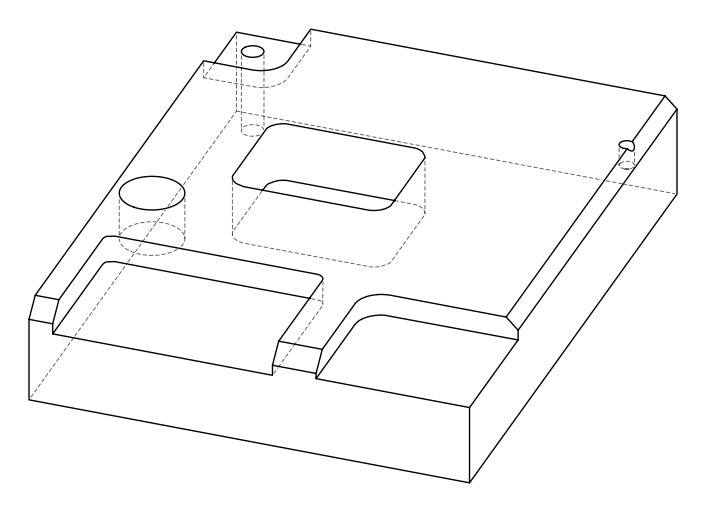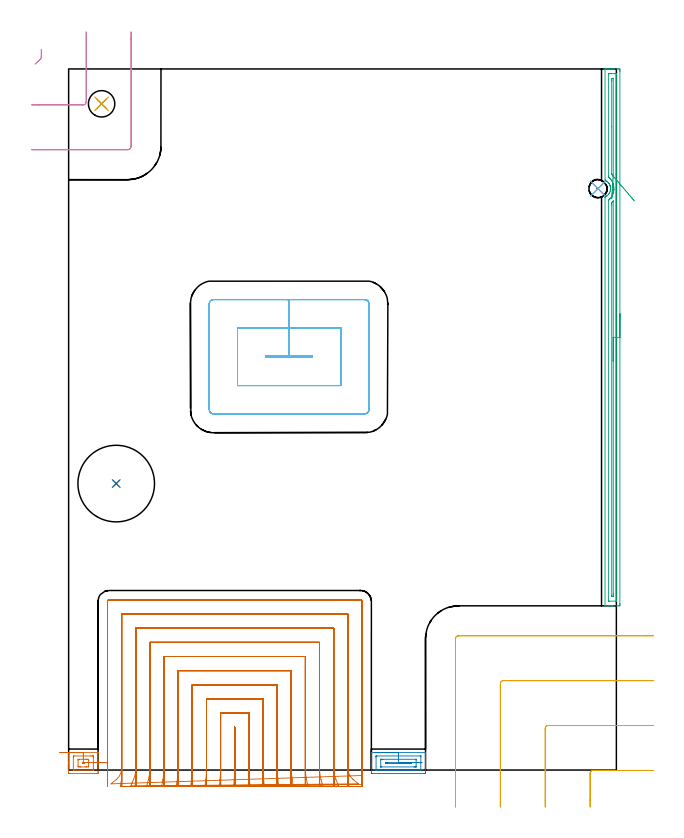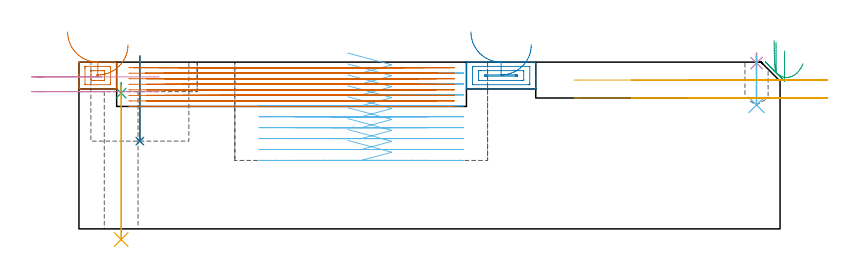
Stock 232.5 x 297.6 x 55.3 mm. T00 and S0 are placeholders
(PLAN: 13 operations, 8 tool changes, 60.7 min)
(1 INDEXABLE_INSERT_DRILL_BLIND_HOLE_FROM_SOLID | STEP1POCKET | NXT0302_013 | 0.11 min | 8982 mm3)
(2 DRILL_TO_ENLARGE_BLIND_HOLE | STEP1POCKET | UGT0301_382 | 0.11 min | 12743 mm3)
(3 SPOT_DRILL | STEP1HOLE | NXT0321_9005460120000 | 0.03 min | 1005 mm3)
(4 SPOT_DRILL_1 | STEP1POCKET_1 | NXT0321_9005460120000 | 0.03 min | 1 mm3)
(5 DRILL_THROUGH_HOLE_INTO_CENTER | STEP1HOLE | NXT0301_083 | 0.21 min | 4552 mm3)
(6 DRILL_BLIND_HOLE_INTO_CENTER | STEP1POCKET_1 | UGT0301_196 | 0.07 min | 585 mm3)
(7 AREA_MILL | FG_CHAMFER_SURFACE | UGT0205_001 | 0.57 min | 711 mm3)
(8 AREA_MILL_1 | FG_CHAMFER_SURFACE_1 | UGT0205_001 | 0.9 min | 1340 mm3)
(9 AREA_MILL_2 | FG_CHAMFER_SURFACE_2 | UGT0205_001 | 5.71 min | 4593 mm3)
(10 MILL_CORNER_NOTCH_RECTANGULAR | CORNER_NOTCH_RECTANGULAR | UGT0201_109 | Follow Part, ap 6.35, ae 75% | 0.73 min | 16547 mm3)
(11 MILL_CORNER_NOTCH_RECTANGULAR_1 | CORNER_NOTCH_RECTANGULAR_1 | UGT0201_109 | Follow Part, ap 6.35, ae 75% | 1.76 min | 66393 mm3)
(12 MILL_RECTANGULAR_POCKET | POCKET_RECTANGULAR_STRAIGHT | NXT0201_012 | Follow Part, ap 4, ae 75% | 8.72 min | 173553 mm3)
(13 MILL_SLOT | SLOT_PARTIAL_RECTANGULAR | UGT0201_126 | Follow Part, ap 2, ae 75% | 41.77 min | 129392 mm3)
(TOOL NXT0302_013 | Index. Insert Drill 21mm [880-D2100L25-05] | D21 PA176 FL105 Z2)
(TOOL UGT0301_382 | Twist Drill Flat Bottom 32.5 mm | D32.5 PA180 FL175 Z2)
(TOOL NXT0321_9005460120000 | NC Spot Drill, 142deg, 12mm, Carbide, Uncoated | D12 PA142 FL30 Z2)
(TOOL NXT0301_083 | Carbide Drill 11.2mm [860.1-1120-056A1-MM 2214] | D11.2 PA140 FL72 Z2)
(TOOL UGT0301_196 | Twist Drill 7.7 mm | D7.7 PA118 FL73 Z2)
(TOOL UGT0205_001 | Chamfer Mill 20 x 3 x 45 deg. | D20 FL50 Z2)
(TOOL UGT0201_109 | End Mill 25.4 mm | D25.4 FL25 Z2)
(TOOL NXT0201_012 | ENDMILL 16mm [2P460-1600-NA 1630] | D16 FL38 Z6)
(TOOL UGT0201_126 | Carbide End Mill 8.0 | D8 FL15 Z4)
(OP 1 INDEXABLE_INSERT_DRILL_BLIND_HOLE_FROM_SOLID)
G17 G21 G94 G90
T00 M6
G54
G17 G0 G90 X20.2 Y121.6 S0 M3
G43 Z65.3 H1
G94 G81 G98 Z29.1 F250. R57.3
G80
M5
M2
(OP 2 DRILL_TO_ENLARGE_BLIND_HOLE)
G17 G21 G94 G90
T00 M6
G54
G17 G0 G90 X20.2 Y121.6 S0 M3
G43 Z65.3 H0
G94 G81 G98 Z29.1 F250. R57.3
G80
M5
M2
(OP 3 SPOT_DRILL)
G17 G21 G94 G90
T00 M6
G54
G17 G0 G90 X14. Y282.8 S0 M3
G43 Z65.3 H0
G94 G81 G98 Z45.018 F250. R48.5
G80
M5
M2
(OP 4 SPOT_DRILL_1)
G17 G21 G94 G90
T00 M6
G54
G17 G0 G90 X224.7 Y246.8 S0 M3
G43 Z65.3 H0
G94 G81 G98 Z54.969 F250. R58.3
G80
M5
M2
(OP 5 DRILL_THROUGH_HOLE_INTO_CENTER)
G17 G21 G94 G90
T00 M6
G54
G17 G0 G90 X14. Y282.8 S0 M3
G43 Z65.3 H1
G94 G73 G98 Z-3.538 F250. Q9.808 R47.5
G80
M5
M2
(OP 6 DRILL_BLIND_HOLE_INTO_CENTER)
G17 G21 G94 G90
T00 M6
G54
G17 G0 G90 X224.7 Y246.8 S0 M3
G43 Z65.3 H0
G94 G81 G98 Z41.1 F250. R57.3
G80
M5
M2
(OP 7 AREA_MILL)
G17 G21 G94 G90
T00 M6
G54
G17 G0 G90 X-3.75 Y7.4 S1061 M3
G43 Z65.3 H0
G94 G1 X-3.712 Z64.428 F250.
X-3.598 Z63.563
X-3.409 Z62.712
X-3.147 Z61.88
X-2.813 Z61.074
X-2.41 Z60.3
X-1.942 Z59.564
X-1.41 Z58.872
X-0.821 Z58.229
X-0.178 Z57.64
X0.514 Z57.108
X1.25 Z56.64
X2.024 Z56.237
X2.83 Z55.903
X3.662 Z55.641
X4.514 Z55.452
X5.378 Z55.338
X6.25 Z55.3
X12.444
X12.49 Y7.395 Z55.293
X12.5 Y7.279 Z55.177
Y3.279 Z51.178
Y2.508 Z50.402
Y-0.639 Z47.257
X12.497 Y-1.024 Z46.871
X12.493 Y-1.491 Z46.405
X12.471 Y-1.493 Z46.403
X12.001 Y-1.5 Z46.4
X0.499
X0.029 Y-1.493 Z46.403
X0.007 Y-1.491 Z46.405
X0. Y-1.024 Z46.871
Y2.508 Z50.402
Y3.279 Z51.178
Y3.392 Z51.29
X0.001 Y7.281 Z55.179
X0.01 Y7.395 Z55.293
X0.056 Y7.4 Z55.3
X6.25
Y5.986 Z53.886
X9.402
X10.232 Y5.983 Z53.883
X10.438 Y5.981 Z53.881
X10.481 Y5.979 Z53.879
X10.49 Y5.872 Z53.772
X10.496 Y5.694 Z53.594
X10.5 Y5.425 Z53.325
Y0.475 Z48.375
X10.496 Y0.207 Z48.107
X10.49 Y0.028 Z47.928
X10.481 Y-0.079 Z47.821
X10.438 Y-0.081 Z47.819
X10.232 Y-0.085 Z47.815
X2.268 Y-0.086 Z47.814
X2.212 Y-0.085 Z47.815
X2.068 Y-0.079 Z47.821
X2.009 Y-0.074 Z47.826
X2.005 Y-0.041 Z47.859
X2.002 Y-0.003 Z47.897
X2. Y0.126 Z48.026
Y5.425 Z53.325
X2.004 Y5.694 Z53.594
X2.01 Y5.872 Z53.772
X2.019 Y5.979 Z53.879
X2.062 Y5.981 Z53.881
X2.268 Y5.985 Z53.885
X6.25 Y5.986 Z53.886
Y4.572 Z52.472
X7.28
X7.577 Y4.571 Z52.471
X8.168 Y4.569 Z52.469
X8.462 Y4.564 Z52.464
X8.496 Y4.275 Z52.175
X8.499 Y4.238 Z52.138
Y1.625 Z49.525
X8.498 Y1.59 Z49.49
X8.462 Y1.336 Z49.236
X7.873 Y1.33 Z49.23
X7.577 Y1.329 Z49.229
X6.99 Y1.328 Z49.228
X5.22
X4.923 Y1.329 Z49.229
X4.627 Y1.33 Z49.23
X4.038 Y1.336 Z49.236
X4.004 Y1.625 Z49.525
X4.001 Y1.662 Z49.562
Y4.275 Z52.175
X4.002 Y4.31 Z52.21
X4.038 Y4.564 Z52.464
X4.627 Y4.57 Z52.47
X6.25 Y4.572 Z52.472
X6.247 Y3.152 Z51.052
X6.457
X6.481 Y3.151 Z51.051
X6.49 Y3.135 Z51.035
X6.494 Y3.075 Z50.975
X6.496 Y2.95 Z50.85
X6.494 Y2.825 Z50.725
X6.49 Y2.765 Z50.665
X6.481 Y2.749 Z50.649
X6.453 Y2.748 Z50.648
X6.043
X6.019 Y2.749 Z50.649
X6.01 Y2.765 Z50.665
X6.006 Y2.825 Z50.725
X6.004 Y2.95 Z50.85
X6.006 Y3.075 Z50.975
X6.01 Y3.135 Z51.035
X6.019 Y3.151 Z51.051
X6.047 Y3.152 Z51.052
X6.247
X7.119 Y3.15 Z51.088
X7.984 Y3.149 Z51.201
X8.836 Y3.147 Z51.388
X9.669 Y3.146 Z51.649
X10.475 Y3.144 Z51.981
X11.25 Y3.143 Z52.382
X11.986 Y3.141 Z52.85
X12.68 Y3.14 Z53.379
X13.324 Y3.139 Z53.968
X13.914 Y3.137 Z54.61
X14.447 Y3.136 Z55.301
X14.917 Z56.036
X15.321 Y3.135 Z56.809
X15.657 Y3.134 Z57.614
X15.921 Z58.446
X16.111 Y3.133 Z59.297
X16.226 Z60.162
X16.266 Z61.033
G0 Z65.3
M5
M2
(OP 8 AREA_MILL_1)
G17 G21 G94 G90
T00 M6
G54
G17 G0 G90 X130. Y7.4 S1061 M3
G43 Z65.3 H0
G94 G1 X130.038 Z64.428 F250.
X130.152 Z63.564
X130.341 Z62.712
X130.603 Z61.88
X130.937 Z61.074
X131.34 Z60.3
X131.809 Z59.564
X132.34 Z58.872
X132.929 Z58.229
X133.572 Z57.64
X134.264 Z57.108
X135. Z56.64
X135.774 Z56.237
X136.58 Z55.903
X137.412 Z55.641
X138.264 Z55.452
X139.128 Z55.338
X140. Z55.3
X151.474
X151.49 Y7.395 Z55.294
X151.5 Y7.344 Z55.242
Y2.456 Z50.355
Y1.625 Z49.519
X151.499 Y-1.024 Z46.871
X151.497 Y-1.489 Z46.407
X151.493 Y-1.491 Z46.405
X151.033 Y-1.5 Z46.4
X128.968 Y-1.499 Z46.401
X128.507 Y-1.491 Z46.404
X128.503 Y-1.489 Z46.407
X128.5 Y-1.024 Z46.871
Y1.625 Z49.519
Y2.456 Z50.355
X128.501 Y7.346 Z55.245
X128.51 Y7.395 Z55.294
X128.526 Y7.4 Z55.3
X140.
Y5.986 Z53.886
X149.323 Y5.985 Z53.885
X149.458 Y5.981 Z53.881
X149.485 Y5.979 Z53.879
X149.491 Y5.964 Z53.864
X149.497 Y5.94 Z53.84
X149.499 Y5.914 Z53.814
X149.5 Y0.276 Z48.176
X149.498 Y0.121 Z48.021
X149.494 Y-0.003 Z47.897
X149.49 Y-0.08 Z47.82
X149.473 Y-0.081 Z47.819
X149.267 Y-0.085 Z47.815
X149.212 Y-0.086 Z47.814
X130.677 Y-0.085 Z47.815
X130.542 Y-0.081 Z47.819
X130.515 Y-0.079 Z47.821
X130.509 Y-0.064 Z47.836
X130.503 Y-0.04 Z47.86
X130.501 Y-0.014 Z47.886
X130.5 Y5.624 Z53.524
X130.502 Y5.779 Z53.679
X130.506 Y5.903 Z53.803
X130.51 Y5.98 Z53.88
X130.527 Y5.981 Z53.881
X130.733 Y5.985 Z53.885
X130.788 Y5.986 Z53.886
X140.
Y4.572 Z52.472
X147.383 Y4.571 Z52.471
X147.428 Y4.57 Z52.47
X147.473 Y4.567 Z52.467
X147.487 Y4.565 Z52.465
X147.49 Y4.548 Z52.448
X147.495 Y4.494 Z52.394
X147.5 Y4.277 Z52.177
Y1.627 Z49.527
X147.493 Y1.405 Z49.305
X147.49 Y1.352 Z49.252
X147.476 Y1.335 Z49.235
X147.41 Y1.333 Z49.233
X147.213 Y1.331 Z49.231
X146.916 Y1.329 Z49.229
X146.62
X132.617
X132.572 Y1.33 Z49.23
X132.527 Y1.333 Z49.233
X132.513 Y1.335 Z49.235
X132.51 Y1.352 Z49.252
X132.505 Y1.406 Z49.306
X132.5 Y1.623 Z49.523
Y4.273 Z52.173
X132.507 Y4.495 Z52.395
X132.51 Y4.548 Z52.448
X132.524 Y4.565 Z52.465
X132.59 Y4.567 Z52.467
X132.787 Y4.57 Z52.47
X133.084 Y4.571 Z52.471
X133.381 Y4.572 Z52.472
X140.
Y3.157 Z51.057
X144.62
X144.854
X145.09 Y3.155 Z51.055
X145.49 Y3.149 Z51.049
X145.493 Y2.753 Z50.653
X145.269 Y2.748 Z50.648
X144.854 Y2.744 Z50.644
X135.38 Y2.743 Z50.643
X135.146
X134.91 Y2.745 Z50.645
X134.51 Y2.751 Z50.651
X134.507 Y3.148 Z51.048
X134.732 Y3.152 Z51.052
X135.146 Y3.156 Z51.056
X140. Y3.157 Z51.057
X140.872 Z51.095
X141.737 Z51.209
X142.588 Z51.398
X143.42 Z51.66
X144.226 Z51.994
X145. Z52.397
X145.736 Z52.866
X146.428 Z53.397
X147.071 Z53.986
X147.66 Z54.629
X148.192 Z55.322
X148.66 Z56.057
X149.063 Z56.831
X149.397 Z57.637
X149.659 Z58.469
X149.848 Z59.321
X149.962 Z60.186
X150. Z61.057
G0 Z65.3
M5
M2
(OP 9 AREA_MILL_2)
G17 G21 G94 G90
T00 M6
G54
G17 G0 G90 X234. Y193.65 S1061 M3
G43 Z65.3 H0
Z59.
G94 G1 Y193.612 Z58.128 F250.
Y193.498 Z57.263
Y193.309 Z56.412
Y193.047 Z55.58
Y192.713 Z54.774
Y192.31 Z54.
Y191.842 Z53.264
Y191.31 Z52.572
Y190.721 Z51.929
Y190.078 Z51.34
Y189.386 Z50.808
Y188.65 Z50.34
Y187.876 Z49.937
Y187.07 Z49.603
Y186.238 Z49.341
Y185.387 Z49.152
Y184.522 Z49.038
Y183.65 Z49.
Y70.698
X233.999 Y70.306 Z49.001
X233.994 Y69.811 Z49.003
X233.991 Y69.709 Z49.005
X233.504 Y69.7 Z49.492
X230.85 Z52.144
X230.282 Z52.715
X229.965 Z53.031
X229.397 Z53.599
X229.081 Z53.914
X228.054 Z54.945
X227.718 Y69.708 Z55.273
X227.703 Y69.71 Z55.288
X227.7 Y69.86 Z55.3
Y243.
X227.704 Y243.244 Z55.29
X227.732 Y243.261 Z55.263
X227.922 Y243.361 Z55.077
X227.998 Y243.398 Z55.001
X228.237 Y243.541 Z54.76
X228.297 Y243.581 Z54.702
X228.471 Y243.701 Z54.528
X228.522 Y243.743 Z54.477
X228.638 Y243.843 Z54.357
X228.804 Y243.981 Z54.195
X229.112 Y244.29 Z53.887
X229.349 Y244.597 Z53.649
X229.526 Y244.882 Z53.47
X229.683 Y245.182 Z53.315
X229.853 Y245.622 Z53.146
X229.969 Y246.074 Z53.028
X230.03 Y246.518 Z52.967
X230.028 Y246.718 Z52.958
X230.03 Y246.747 Z52.959
X230.031 Y246.783 Z52.958
Y246.802 Z52.956
X230.034 Y246.911 Z52.961
Y246.965 Z52.96
X230.028 Y247.016 Z52.964
X229.998 Y247.331 Z52.999
X229.989 Y247.414 Z53.007
X229.893 Y247.857 Z53.105
X229.865 Y247.948 Z53.133
X229.822 Y248.087 Z53.176
X229.732 Y248.313 Z53.265
X229.67 Y248.446 Z53.327
X229.63 Y248.533 Z53.368
X229.582 Y248.624 Z53.417
X229.513 Y248.749 Z53.485
X229.35 Y249.003 Z53.649
X229.153 Y249.247 Z53.844
X229.083 Y249.335 Z53.915
X228.79 Y249.641 Z54.209
X228.471 Y249.897 Z54.528
X228.045 Y250.17 Z54.954
X227.876 Y250.26 Z55.122
X227.82 Y250.29 Z55.176
X227.704 Y250.353 Z55.289
X227.7 Y250.586 Z55.3
Y297.441
X227.703 Y297.591 Z55.288
X227.718 Y297.593 Z55.273
X228.055 Y297.6 Z54.945
X228.448 Z54.551
X229.081 Z53.914
X230.282 Z52.715
X230.85 Z52.144
X233.22 Z49.776
X233.504 Y297.597 Z49.492
X233.991 Y297.591 Z49.005
X233.994 Y297.489 Z49.003
X233.999 Y296.994 Z49.001
X234. Y296.494 Z49.
Y183.65
X232.586 Z50.414
X232.585 Y71.876 Z50.415
X232.584 Y71.769 Z50.416
X232.581 Y71.717 Z50.419
X232.58 Y71.711 Z50.42
X232.56 Y71.707 Z50.44
X232.509 Y71.704 Z50.491
X232.122 Y71.7 Z50.878
X229.467 Y71.701 Z53.533
X229.236 Y71.705 Z53.764
X229.132 Y71.71 Z53.868
X229.121 Y71.713 Z53.879
X229.119 Y71.73 Z53.881
X229.116 Y71.776 Z53.884
X229.115 Y71.869 Z53.885
X229.114 Y72.057 Z53.886
X229.115 Y241.627 Z53.885
Y241.661
X229.121 Y241.874 Z53.879
X229.13 Y241.92 Z53.87
X229.571 Y242.312 Z53.429
X229.823 Y242.553 Z53.177
X229.893 Y242.626 Z53.107
X229.965 Y242.707 Z53.035
X230.291 Y243.117 Z52.709
X230.509 Y243.446 Z52.491
X230.638 Y243.659 Z52.362
X230.85 Y244.067 Z52.15
X230.932 Y244.255 Z52.068
X230.966 Y244.338 Z52.034
X231.088 Y244.666 Z51.912
X231.168 Y244.91 Z51.832
X231.251 Y245.231 Z51.749
X231.342 Y245.627 Z51.658
X231.414 Y246.123 Z51.586
X231.426 Y246.227 Z51.574
X231.435 Y246.325 Z51.565
X231.439 Y246.422 Z51.561
X231.444 Y247.016 Z51.556
X231.437 Y247.166 Z51.563
X231.38 Y247.729 Z51.62
X231.354 Y247.908 Z51.646
X231.249 Y248.398 Z51.751
X231.138 Y248.801 Z51.862
X231.066 Y249.02 Z51.934
X230.85 Y249.541 Z52.15
X230.778 Y249.693 Z52.222
X230.701 Y249.844 Z52.299
X230.372 Y250.371 Z52.628
X230.209 Y250.586 Z52.791
X229.965 Y250.886 Z53.035
X229.68 Y251.186 Z53.32
X229.537 Y251.327 Z53.463
X229.368 Y251.478 Z53.632
X229.121 Y251.698 Z53.879
X229.114 Y252.371 Z53.886
Y295.209
X229.116 Y295.424 Z53.884
X229.119 Y295.531 Z53.881
X229.121 Y295.576 Z53.879
X229.191 Y295.59 Z53.809
X229.581 Y295.598 Z53.419
X229.965 Y295.599 Z53.035
X230.463 Y295.6 Z52.537
X231.735 Z51.265
X232.233 Y295.599 Z50.767
X232.464 Y295.595 Z50.536
X232.568 Y295.59 Z50.432
X232.579 Y295.587 Z50.421
X232.581 Y295.57 Z50.419
X232.584 Y295.524 Z50.416
X232.585 Y295.431 Z50.415
X232.586 Y295.243 Z50.414
Y183.65
X231.172 Z51.828
X231.171 Y74.768 Z51.829
Y74.445
X231.166 Y73.876 Z51.834
X231.165 Y73.723 Z51.835
X231.017 Y73.708 Z51.983
X230.85 Y73.704 Z52.15
X230.676 Y73.705 Z52.324
X230.561 Y73.71 Z52.439
X230.534 Y73.715 Z52.466
X230.533 Y73.729 Z52.467
X230.531 Y73.768 Z52.469
X230.529 Y73.876 Z52.471
Y239.876
X230.53 Y240.199 Z52.47
X230.536 Y240.768 Z52.464
X230.537 Y240.804 Z52.463
X230.565 Y240.837 Z52.435
X230.611 Y240.888 Z52.389
X230.85 Y241.147 Z52.15
X231.084 Y241.425 Z51.916
X231.113 Y241.458 Z51.887
X231.156 Y241.504 Z51.844
X231.165 Y241.511 Z51.835
X231.167 Y241.492 Z51.833
X231.17 Y241.455 Z51.83
X231.171 Y241.401 Z51.829
X231.172 Y241.336 Z51.828
Y183.65
Y182.778 Z51.866
Y181.914 Z51.98
Y181.062 Z52.169
Y180.23 Z52.432
Y179.424 Z52.765
Y178.65 Z53.168
Y177.914 Z53.637
Y177.222 Z54.168
Y176.579 Z54.757
Y175.99 Z55.401
Y175.459 Z56.093
Y174.99 Z56.828
Y174.587 Z57.602
Y174.253 Z58.408
Y173.991 Z59.24
Y173.802 Z60.092
Y173.688 Z60.957
Y173.65 Z61.828
G0 Z65.3
X240.156 Y241.575
Z54.771
G1 X239.826 Y241.96 Z54.061
X239.458 Y242.391 Z53.398
X239.053 Y242.864 Z52.787
X238.616 Y243.376 Z52.232
X238.148 Y243.922 Z51.738
X237.654 Y244.499 Z51.309
X237.138 Y245.103 Z50.948
X236.604 Y245.728 Z50.657
X236.055 Y246.369 Z50.439
X235.495 Y247.023 Z50.295
X234.93 Y247.684 Z50.227
X234.363 Y248.347 Z50.235
X233.798 Y249.007 Z50.319
X233.241 Y249.659 Z50.478
X232.695 Y250.298 Z50.712
X232.163 Y250.918 Z51.018
X231.652 Y251.517 Z51.394
X231.163 Y252.088 Z51.837
X231.068 Y252.199 Z51.932
X230.922 Y252.371 Z52.078
X230.85 Y252.452 Z52.15
X230.654 Y252.669 Z52.346
X230.56 Y252.775 Z52.44
X230.539 Y252.799 Z52.461
X230.535 Y252.847 Z52.465
X230.532 Y252.939 Z52.468
X230.529 Y253.263 Z52.471
X230.528 Y273.06 Z52.472
X230.529 Y292.532 Z52.471
Y292.855
X230.534 Y293.424 Z52.466
X230.535 Y293.577 Z52.465
X230.683 Y293.593 Z52.317
X230.85 Y293.596 Z52.15
X231.024 Y293.595 Z51.976
X231.139 Y293.59 Z51.861
X231.166 Y293.585 Z51.834
X231.167 Y293.571 Z51.833
X231.169 Y293.532 Z51.831
X231.171 Y293.424 Z51.829
Y252.371
X231.169 Y252.21 Z51.831
X231.167 Y252.145 Z51.833
X231.163 Y252.088 Z51.837
X231.106 Y251.222 Z51.932
X231.05 Y250.369 Z52.102
X230.995 Y249.533 Z52.346
X230.942 Y248.722 Z52.662
X230.891 Y247.941 Z53.048
X230.842 Y247.197 Z53.501
X230.796 Y246.495 Z54.017
X230.753 Y245.84 Z54.592
X230.713 Y245.238 Z55.222
X230.678 Y244.693 Z55.902
X230.646 Y244.21 Z56.628
X230.618 Y243.791 Z57.393
X230.595 Y243.44 Z58.191
X230.577 Y243.161 Z59.017
X230.563 Y242.954 Z59.865
X230.555 Y242.821 Z60.727
X230.551 Y242.764 Z61.597
X230.552 Y242.783 Z62.469
G0 Z65.3
M5
M2
(OP 10 MILL_CORNER_NOTCH_RECTANGULAR)
G17 G21 G94 G90
T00 M6
G54
G17 G0 G90 X-14.208 Y299.699 S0 M3
G43 Z65.3 H0
Z50.4
G94 G1 X-12.007 Y301.738 F250.
G3 X-11.6 Y302.665 R1.27
G1 Y302.77
Y305.77
G0 Z65.3
X-15.7 Y282.35
Z50.4
G1 X-12.7
X6.185 F500.
G3 X7.45 Y283.615 R1.27
G1 Y310.3
Y313.3 F250.
G0 Z65.3
X-15.7 Y263.3
Z50.4
G1 X-12.7
X25. F500.
G3 X26.5 Y264.8 R1.5
G1 Y310.3
Y313.3 F250.
G0 Z65.3
X-14.208 Y299.699
Z45.5
G1 X-12.007 Y301.738
G3 X-11.6 Y302.665 R1.27
G1 Y302.77
Y305.77
G0 Z65.3
X-15.7 Y282.35
Z45.5
G1 X-12.7
X6.185 F500.
G3 X7.45 Y283.615 R1.27
G1 Y310.3
Y313.3 F250.
G0 Z65.3
X-15.7 Y263.3
Z45.5
G1 X-12.7
X25. F500.
G3 X26.5 Y264.8 R1.5
G1 Y310.3
Y313.3 F250.
G0 Z65.3
M5
M2
(OP 11 MILL_CORNER_NOTCH_RECTANGULAR_1)
G17 G21 G94 G90
T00 M6
G54
G17 G0 G90 X248.199 Y-0.15 S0 M3
G43 Z65.3 H0
Z49.35
G94 G1 X245.199 F250.
X222.614 F500.
G3 X221.35 Y-1.414 R1.27
G1 Y-12.7
Y-15.7 F250.
G0 Z65.3
X248.2 Y18.9
Z49.35
G1 X245.2
X203.565 F500.
G3 X202.3 Y17.635 R1.27
G1 Y-12.7
Y-15.7 F250.
G0 Z65.3
X248.2 Y37.95
Z49.35
G1 X245.2
X184.515 F500.
G3 X183.25 Y36.685 R1.27
G1 Y-12.7
Y-15.7 F250.
G0 Z65.3
X248.2 Y57.
Z49.35
G1 X245.2
X165.465 F500.
G3 X164.2 Y55.735 R1.27
G1 Y-12.7
Y-15.7 F250.
G0 Z65.3
X248.199 Y-0.15
Z43.4
G1 X245.199
X222.614 F500.
G3 X221.35 Y-1.414 R1.27
G1 Y-12.7
Y-15.7 F250.
G0 Z65.3
X248.2 Y18.9
Z43.4
G1 X245.2
X203.565 F500.
G3 X202.3 Y17.635 R1.27
G1 Y-12.7
Y-15.7 F250.
G0 Z65.3
X248.2 Y37.95
Z43.4
G1 X245.2
X184.515 F500.
G3 X183.25 Y36.685 R1.27
G1 Y-12.7
Y-15.7 F250.
G0 Z65.3
X248.2 Y57.
Z43.4
G1 X245.2
X165.465 F500.
G3 X164.2 Y55.735 R1.27
G1 Y-12.7
Y-15.7 F250.
G0 Z65.3
M5
M2
(OP 12 MILL_RECTANGULAR_POCKET)
G17 G21 G94 G90
T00 M6
G54
G17 G0 G90 X89.186 Y175.2 S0 M3
G43 Z65.3 H1
Z58.3
G94 G1 X103.5 Z54.464 F250.
Y175.7 Z54.33
X93.6 Z51.678
X83.7 F500.
Y175.2
X103.5
Y175.7
X93.6
Y187.7
X71.7
Y163.2
X115.5
Y187.7
X93.6
Y199.7
X61.5
G3 X59.7 Y197.9 R1.8
G1 Y153.
G3 X61.5 Y151.2 R1.8
G1 X125.7
G3 X127.5 Y153. R1.8
G1 Y197.9
G3 X125.7 Y199.7 R1.8
G1 X93.6
X92.6
G0 X89.186 Y175.2 Z54.678
G1 X103.5 Z50.842 F250.
Y175.7 Z50.708
X93.6 Z48.055
X83.7 F500.
Y175.2
X103.5
Y175.7
X93.6
Y187.7
X71.7
Y163.2
X115.5
Y187.7
X93.6
Y199.7
X61.5
G3 X59.7 Y197.9 R1.8
G1 Y153.
G3 X61.5 Y151.2 R1.8
G1 X125.7
G3 X127.5 Y153. R1.8
G1 Y197.9
G3 X125.7 Y199.7 R1.8
G1 X93.6
X92.6
G0 X89.186 Y175.2 Z51.055
G1 X103.5 Z47.22 F250.
Y175.7 Z47.086
X93.6 Z44.433
X83.7 F500.
Y175.2
X103.5
Y175.7
X93.6
Y187.7
X71.7
Y163.2
X115.5
Y187.7
X93.6
Y199.7
X61.5
G3 X59.7 Y197.9 R1.8
G1 Y153.
G3 X61.5 Y151.2 R1.8
G1 X125.7
G3 X127.5 Y153. R1.8
G1 Y197.9
G3 X125.7 Y199.7 R1.8
G1 X93.6
X92.6
G0 X89.186 Y175.2 Z47.433
G1 X103.5 Z43.598 F250.
Y175.7 Z43.464
X93.6 Z40.811
X83.7 F500.
Y175.2
X103.5
Y175.7
X93.6
Y187.7
X71.7
Y163.2
X115.5
Y187.7
X93.6
Y199.7
X61.5
G3 X59.7 Y197.9 R1.8
G1 Y153.
G3 X61.5 Y151.2 R1.8
G1 X125.7
G3 X127.5 Y153. R1.8
G1 Y197.9
G3 X125.7 Y199.7 R1.8
G1 X93.6
X92.6
G0 X89.186 Y175.2 Z43.811
G1 X103.5 Z39.976 F250.
Y175.7 Z39.842
X93.6 Z37.189
X83.7 F500.
Y175.2
X103.5
Y175.7
X93.6
Y187.7
X71.7
Y163.2
X115.5
Y187.7
X93.6
Y199.7
X61.5
G3 X59.7 Y197.9 R1.8
G1 Y153.
G3 X61.5 Y151.2 R1.8
G1 X125.7
G3 X127.5 Y153. R1.8
G1 Y197.9
G3 X125.7 Y199.7 R1.8
G1 X93.6
X92.6
G0 X89.186 Y175.2 Z40.189
G1 X103.5 Z36.353 F250.
Y175.7 Z36.219
X93.6 Z33.567
X83.7 F500.
Y175.2
X103.5
Y175.7
X93.6
Y187.7
X71.7
Y163.2
X115.5
Y187.7
X93.6
Y199.7
X61.5
G3 X59.7 Y197.9 R1.8
G1 Y153.
G3 X61.5 Y151.2 R1.8
G1 X125.7
G3 X127.5 Y153. R1.8
G1 Y197.9
G3 X125.7 Y199.7 R1.8
G1 X93.6
X92.6
G0 X89.186 Y175.2 Z36.567
G1 X103.5 Z32.731 F250.
Y175.7 Z32.597
X93.6 Z29.944
X83.7 F500.
Y175.2
X103.5
Y175.7
X93.6
Y187.7
X71.7
Y163.2
X115.5
Y187.7
X93.6
Y199.7
X61.5
G3 X59.7 Y197.9 R1.8
G1 Y153.
G3 X61.5 Y151.2 R1.8
G1 X125.7
G3 X127.5 Y153. R1.8
G1 Y197.9
G3 X125.7 Y199.7 R1.8
G1 X93.6
X92.6
G0 X89.186 Y175.2 Z32.944
G1 X103.5 Z29.109 F250.
Y175.7 Z28.975
X93.6 Z26.322
X83.7 F500.
Y175.2
X103.5
Y175.7
X93.6
Y187.7
X71.7
Y163.2
X115.5
Y187.7
X93.6
Y199.7
X61.5
G3 X59.7 Y197.9 R1.8
G1 Y153.
G3 X61.5 Y151.2 R1.8
G1 X125.7
G3 X127.5 Y153. R1.8
G1 Y197.9
G3 X125.7 Y199.7 R1.8
G1 X93.6
X92.6
G0 X89.186 Y175.2 Z29.322
G1 X103.5 Z25.487 F250.
Y175.7 Z25.353
X93.6 Z22.7
X83.7 F500.
Y175.2
X103.5
Y175.7
X93.6
Y187.7
X71.7
Y163.2
X115.5
Y187.7
X93.6
Y199.7
X61.5
G3 X59.7 Y197.9 R1.8
G1 Y153.
G3 X61.5 Y151.2 R1.8
G1 X125.7
G3 X127.5 Y153. R1.8
G1 Y197.9
G3 X125.7 Y199.7 R1.8
G1 X93.6
X92.6
G0 Z65.3
M5
M2
(OP 13 MILL_SLOT)
G17 G21 G94 G90
T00 M6
G54
G17 G0 G90 X70.963 Y-6.989 S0 M3
G43 Z65.3 H0
Z53.462
G94 G1 X70.703 Y-4. F250.
G2 X70.5 Y0.682 R54. F500.
G1 Y18.2
Y0.675
G2 X70.297 Y-4. R54.
G1 X70.037 Y-6.989 F250.
X77.022 Y-6.986
X76.729 Y-4.
G2 X76.5 Y0.682 R48. F500.
G1 Y24.2
X64.5
Y0.675
G2 X64.272 Y-4. R48.
G1 X63.98 Y-6.986 F250.
X83.096 Y-6.981
X82.762 Y-4.
G2 X82.5 Y0.682 R42. F500.
G1 Y30.2
X58.5
Y0.675
G2 X58.239 Y-4. R42.
G1 X57.905 Y-6.981 F250.
X89.196 Y-6.975
X88.806 Y-4.
G2 X88.5 Y0.682 R36. F500.
G1 Y36.2
X52.5
Y0.675
G2 X52.195 Y-4. R36.
G1 X51.805 Y-6.975 F250.
X95.336 Y-6.963
X94.868 Y-4.
G2 X94.5 Y0.682 R30. F500.
G1 Y42.2
X46.5
Y0.675
G2 X46.133 Y-4. R30.
G1 X45.666 Y-6.963 F250.
X101.546 Y-6.942
X100.961 Y-4.
G2 X100.5 Y0.682 R24. F500.
G1 Y48.2
X40.5
Y0.675
G2 X40.04 Y-4. R24.
G1 X39.456 Y-6.943 F250.
X107.9 Y-6.897
X107.12 Y-4.
G2 X106.5 Y0.682 R18. F500.
G1 Y54.2
X34.5
Y0.675
G2 X33.882 Y-4. R18.
G1 X33.103 Y-6.897 F250.
X114.622 Y-6.762
X113.451 Y-4.
G2 X112.5 Y0.682 R12. F500.
G1 Y60.2
X28.5
Y0.675
G2 X27.552 Y-4. R12.
G1 X26.383 Y-6.763 F250.
X123.004 Y-5.857
X120.687 Y-3.951
G2 X118.5 Y0.682 R6. F500.
G1 Y66.2
X22.5
Y0.675
G2 X20.319 Y-3.952 R6.
G1 X18.005 Y-5.862 F250.
X124.5 Y-2.318 F500.
Y0.682 F250.
Y71.6 F500.
G3 X123.9 Y72.2 R0.6
G1 X17.1
G3 X16.5 Y71.6 R0.6
G1 Y0.675
Y-2.325 F250.
G0 Z65.3
X70.56 Y-7.
Z51.625
G1 X70.508 Y-4.
G2 X70.5 Y-3.067 R54. F500.
G1 Y18.2
Y-3.07
G2 X70.492 Y-4. R54.
G1 X70.44 Y-7. F250.
X76.567 Y-6.999
X76.509 Y-4.
G2 X76.5 Y-3.067 R48. F500.
G1 Y24.2
X64.5
Y-3.07
G2 X64.491 Y-4. R48.
G1 X64.433 Y-6.999 F250.
X82.577
X82.51 Y-4.
G2 X82.5 Y-3.067 R42. F500.
G1 Y30.2
X58.5
Y-3.07
G2 X58.49 Y-4. R42.
G1 X58.423 Y-6.999 F250.
X88.59
X88.512 Y-4.
G2 X88.5 Y-3.067 R36. F500.
G1 Y36.2
X52.5
Y-3.07
G2 X52.488 Y-4. R36.
G1 X52.411 Y-6.999 F250.
X94.608
X94.515 Y-4.
G2 X94.5 Y-3.067 R30. F500.
G1 Y42.2
X46.5
Y-3.07
G2 X46.486 Y-4. R30.
G1 X46.393 Y-6.999 F250.
X100.635 Y-6.998
X100.518 Y-4.
G2 X100.5 Y-3.067 R24. F500.
G1 Y48.2
X40.5
Y-3.07
G2 X40.482 Y-4. R24.
G1 X40.366 Y-6.998 F250.
X106.68 Y-6.996
X106.524 Y-4.
G2 X106.5 Y-3.067 R18. F500.
G1 Y54.2
X34.5
Y-3.07
G2 X34.476 Y-4. R18.
G1 X34.321 Y-6.996 F250.
X112.77 Y-6.991
X112.536 Y-4.
G2 X112.5 Y-3.067 R12. F500.
G1 Y60.2
X28.5
Y-3.07
G2 X28.464 Y-4. R12.
G1 X28.231 Y-6.991 F250.
X119.04 Y-6.963
X118.573 Y-4.
G2 X118.5 Y-3.067 R6. F500.
G1 Y66.2
X22.5
Y-3.07
G2 X22.428 Y-4. R6.
G1 X21.963 Y-6.964 F250.
X124.5 Y-6.067
Y-3.067
Y71.6 F500.
G3 X123.9 Y72.2 R0.6
G1 X17.1
G3 X16.5 Y71.6 R0.6
G1 Y-3.07
Y-6.07 F250.
G0 X70.503 Y-7. Z49.787
G1 X70.5 Y-4.
Y-3.943 F500.
Y18.2
Y-3.945
Y-4.
X70.497 Y-7. F250.
X76.504
X76.5 Y-4.
Y-3.943 F500.
Y24.2
X64.5
Y-3.945
Y-4.
X64.497 Y-7. F250.
X82.504
X82.5 Y-4.
Y-3.943 F500.
Y30.2
X58.5
Y-3.945
Y-4.
X58.496 Y-7. F250.
X88.505
X88.5 Y-4.
Y-3.943 F500.
Y36.2
X52.5
Y-3.945
Y-4.
X52.495 Y-7. F250.
X94.506
X94.5 Y-4.
Y-3.943 F500.
Y42.2
X46.5
Y-3.945
Y-4.
X46.494 Y-7. F250.
X100.507
X100.5 Y-4.
Y-3.943 F500.
Y48.2
X40.5
Y-3.945
Y-4.
X40.493 Y-7. F250.
X106.51
X106.5 Y-4.
Y-3.943 F500.
Y54.2
X34.5
Y-3.945
Y-4.
X34.491 Y-7. F250.
X112.514
X112.5 Y-4.
Y-3.943 F500.
Y60.2
X28.5
Y-3.945
Y-4.
X28.486 Y-7. F250.
X118.529
X118.5 Y-4.
Y-3.943 F500.
Y66.2
X22.5
Y-3.945
Y-4.
X22.472 Y-7. F250.
X124.5 Y-6.943
Y-3.943
Y71.6 F500.
G3 X123.9 Y72.2 R0.6
G1 X17.1
G3 X16.5 Y71.6 R0.6
G1 Y-3.945
Y-6.945 F250.
G0 X70.5 Y-7. Z47.95
G1 Y-4.
Y18.2 F500.
Y-4.
Y-7. F250.
X76.5
Y-4.
Y24.2 F500.
X64.5
Y-4.
Y-7. F250.
X82.5
Y-4.
Y30.2 F500.
X58.5
Y-4.
Y-7. F250.
X88.5
Y-4.
Y36.2 F500.
X52.5
Y-4.
Y-7. F250.
X94.5
Y-4.
Y42.2 F500.
X46.5
Y-4.
Y-7. F250.
X100.5
Y-4.
Y48.2 F500.
X40.5
Y-4.
Y-7. F250.
X106.5
Y-4.
Y54.2 F500.
X34.5
Y-4.
Y-7. F250.
X112.5
Y-4.
Y60.2 F500.
X28.5
Y-4.
Y-7. F250.
X118.5
Y-4.
Y66.2 F500.
X22.5
Y-4.
Y-7. F250.
X124.5
Y-4.
Y71.6 F500.
G3 X123.9 Y72.2 R0.6
G1 X17.1
G3 X16.5 Y71.6 R0.6
G1 Y-4.
Y-7. F250.
G0 X70.5 Z46.112
G1 Y-4.
Y18.2 F500.
Y-4.
Y-7. F250.
X76.5
Y-4.
Y24.2 F500.
X64.5
Y-4.
Y-7. F250.
X82.5
Y-4.
Y30.2 F500.
X58.5
Y-4.
Y-7. F250.
X88.5
Y-4.
Y36.2 F500.
X52.5
Y-4.
Y-7. F250.
X94.5
Y-4.
Y42.2 F500.
X46.5
Y-4.
Y-7. F250.
X100.5
Y-4.
Y48.2 F500.
X40.5
Y-4.
Y-7. F250.
X106.5
Y-4.
Y54.2 F500.
X34.5
Y-4.
Y-7. F250.
X112.5
Y-4.
Y60.2 F500.
X28.5
Y-4.
Y-7. F250.
X118.5
Y-4.
Y66.2 F500.
X22.5
Y-4.
Y-7. F250.
X124.5
Y-4.
Y71.6 F500.
G3 X123.9 Y72.2 R0.6
G1 X17.1
G3 X16.5 Y71.6 R0.6
G1 Y-4.
Y-7. F250.
G0 X70.5 Z44.275
G1 Y-4.
Y18.2 F500.
Y-4.
Y-7. F250.
X76.5
Y-4.
Y24.2 F500.
X64.5
Y-4.
Y-7. F250.
X82.5
Y-4.
Y30.2 F500.
X58.5
Y-4.
Y-7. F250.
X88.5
Y-4.
Y36.2 F500.
X52.5
Y-4.
Y-7. F250.
X94.5
Y-4.
Y42.2 F500.
X46.5
Y-4.
Y-7. F250.
X100.5
Y-4.
Y48.2 F500.
X40.5
Y-4.
Y-7. F250.
X106.5
Y-4.
Y54.2 F500.
X34.5
Y-4.
Y-7. F250.
X112.5
Y-4.
Y60.2 F500.
X28.5
Y-4.
Y-7. F250.
X118.5
Y-4.
Y66.2 F500.
X22.5
Y-4.
Y-7. F250.
X124.5
Y-4.
Y71.6 F500.
G3 X123.9 Y72.2 R0.6
G1 X17.1
G3 X16.5 Y71.6 R0.6
G1 Y-4.
Y-7. F250.
G0 X70.5 Z42.437
G1 Y-4.
Y18.2 F500.
Y-4.
Y-7. F250.
X76.5
Y-4.
Y24.2 F500.
X64.5
Y-4.
Y-7. F250.
X82.5
Y-4.
Y30.2 F500.
X58.5
Y-4.
Y-7. F250.
X88.5
Y-4.
Y36.2 F500.
X52.5
Y-4.
Y-7. F250.
X94.5
Y-4.
Y42.2 F500.
X46.5
Y-4.
Y-7. F250.
X100.5
Y-4.
Y48.2 F500.
X40.5
Y-4.
Y-7. F250.
X106.5
Y-4.
Y54.2 F500.
X34.5
Y-4.
Y-7. F250.
X112.5
Y-4.
Y60.2 F500.
X28.5
Y-4.
Y-7. F250.
X118.5
Y-4.
Y66.2 F500.
X22.5
Y-4.
Y-7. F250.
X124.5
Y-4.
Y71.6 F500.
G3 X123.9 Y72.2 R0.6
G1 X17.1
G3 X16.5 Y71.6 R0.6
G1 Y-4.
Y-7. F250.
G0 X70.5 Z40.6
G1 Y-4.
Y18.2 F500.
Y-4.
Y-7. F250.
X76.5
Y-4.
Y24.2 F500.
X64.5
Y-4.
Y-7. F250.
X82.5
Y-4.
Y30.2 F500.
X58.5
Y-4.
Y-7. F250.
X88.5
Y-4.
Y36.2 F500.
X52.5
Y-4.
Y-7. F250.
X94.5
Y-4.
Y42.2 F500.
X46.5
Y-4.
Y-7. F250.
X100.5
Y-4.
Y48.2 F500.
X40.5
Y-4.
Y-7. F250.
X106.5
Y-4.
Y54.2 F500.
X34.5
Y-4.
Y-7. F250.
X112.5
Y-4.
Y60.2 F500.
X28.5
Y-4.
Y-7. F250.
X118.5
Y-4.
Y66.2 F500.
X22.5
Y-4.
Y-7. F250.
X124.5
Y-4.
Y71.6 F500.
G3 X123.9 Y72.2 R0.6
G1 X17.1
G3 X16.5 Y71.6 R0.6
G1 Y-4.
Y-7. F250.
G0 Z65.3
M5
M2
